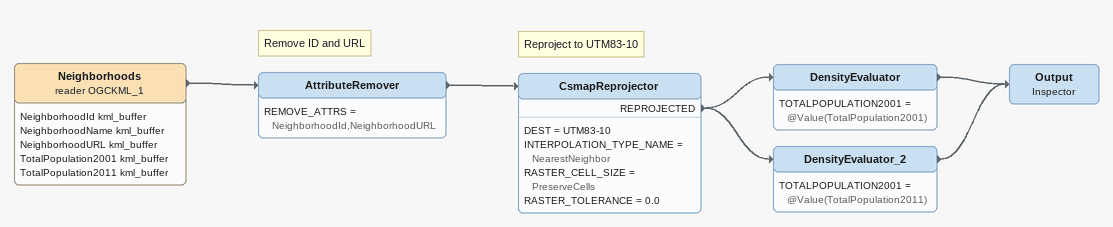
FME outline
Neighborhoods (reader OGCKML_1)
    attributes: NeighborhoodId kml_buffer, NeighborhoodName kml_buffer, NeighborhoodURL kml_buffer, TotalPopulation2001 kml_buffer, TotalPopulation2011 kml_buffer
    -> AttributeRemover
Note: Remove ID and URL
AttributeRemover
    REMOVE_ATTRS = NeighborhoodId,NeighborhoodURL
    -> CsmapReprojector
Note: Reproject to UTM83-10
CsmapReprojector
    DEST = UTM83-10
    INTERPOLATION_TYPE_NAME = NearestNeighbor
    RASTER_CELL_SIZE = PreserveCells
    RASTER_TOLERANCE = 0.0
    REPROJECTED -> DensityEvaluator
    REPROJECTED -> DensityEvaluator_2
DensityEvaluator
    TOTALPOPULATION2001 = @Value(TotalPopulation2001)
    -> Output
DensityEvaluator_2
    TOTALPOPULATION2001 = @Value(TotalPopulation2011)
    -> Output
Output: Inspector
